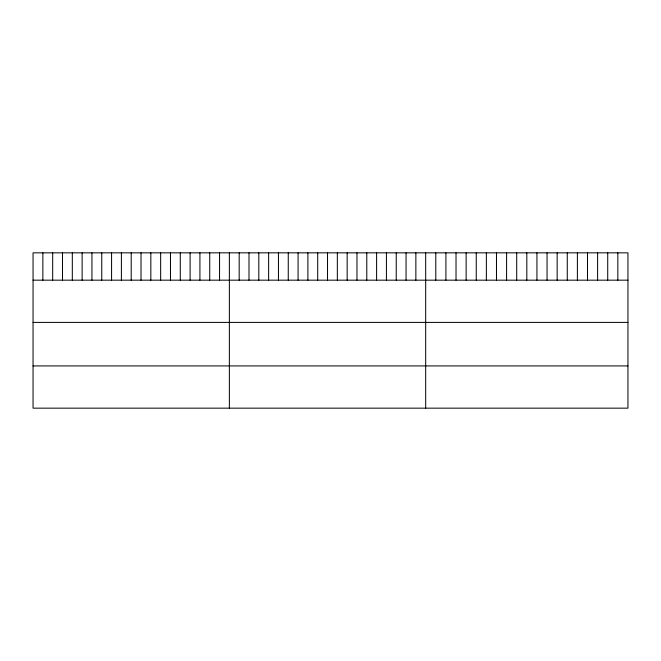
<?xml version="1.0" encoding="UTF-8"?>
<svg xmlns="http://www.w3.org/2000/svg" width="661" height="661" viewBox="0 0 661 661"><rect width="100%" height="100%" fill="white"/><g stroke="black" fill="none" stroke-linecap="round" stroke-linejoin="round"><path stroke-width="0.99" d="M627.95 280.165L627.95 408.159L33.05 408.159L33.05 252.841L627.95 252.841L627.95 280.165L33.05 280.165M33.05 322.403L627.95 322.403M33.05 365.921L627.95 365.921M617.837 252.841L617.837 280.165M607.723 252.841L607.723 280.165M597.61 252.841L597.61 280.165M587.497 252.841L587.497 280.165M577.384 252.841L577.384 280.165M567.27 252.841L567.27 280.165M557.157 252.841L557.157 280.165M547.044 252.841L547.044 280.165M536.93 252.841L536.93 280.165M526.817 252.841L526.817 280.165M516.704 252.841L516.704 280.165M506.59 252.841L506.59 280.165M496.477 252.841L496.477 280.165M486.364 252.841L486.364 280.165M476.25 252.841L476.25 280.165M466.137 252.841L466.137 280.165M456.024 252.841L456.024 280.165M445.911 252.841L445.911 280.165M435.797 252.841L435.797 280.165M425.684 252.841L425.684 408.159M415.868 252.841L415.868 280.165M406.052 252.841L406.052 280.165M396.236 252.841L396.236 280.165M386.421 252.841L386.421 280.165M376.605 252.841L376.605 280.165M366.789 252.841L366.789 280.165M356.973 252.841L356.973 280.165M347.157 252.841L347.157 280.165M337.341 252.841L337.341 280.165M327.526 252.841L327.526 280.165M317.71 252.841L317.71 280.165M307.894 252.841L307.894 280.165M298.078 252.841L298.078 280.165M288.262 252.841L288.262 280.165M278.446 252.841L278.446 280.165M268.63 252.841L268.63 280.165M258.815 252.841L258.815 280.165M248.999 252.841L248.999 280.165M239.183 252.841L239.183 280.165M229.367 252.841L229.367 408.159M219.551 252.841L219.551 280.165M209.735 252.841L209.735 280.165M199.919 252.841L199.919 280.165M190.104 252.841L190.104 280.165M180.288 252.841L180.288 280.165M170.472 252.841L170.472 280.165M160.656 252.841L160.656 280.165M150.84 252.841L150.84 280.165M141.024 252.841L141.024 280.165M131.209 252.841L131.209 280.165M121.393 252.841L121.393 280.165M111.577 252.841L111.577 280.165M101.761 252.841L101.761 280.165M91.945 252.841L91.945 280.165M82.129 252.841L82.129 280.165M72.313 252.841L72.313 280.165M62.498 252.841L62.498 280.165M52.682 252.841L52.682 280.165M42.866 252.841L42.866 280.165"/></g></svg>
